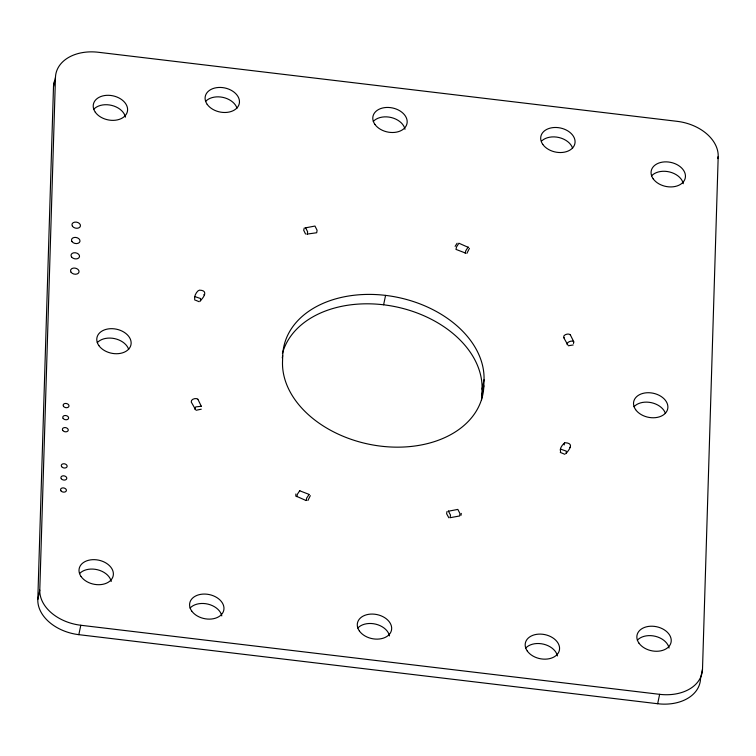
<?xml version="1.0" encoding="UTF-8"?>
<svg xmlns="http://www.w3.org/2000/svg" width="756" height="756" viewBox="0 0 756 756"><rect width="100%" height="100%" fill="white"/><g stroke="black" fill="none" stroke-linecap="round" stroke-linejoin="round"><path stroke-width="1.13" d="M309.043 494.377L299.801 490.814M306.293 500.349L306.671 498.043L309.062 494.566M465.422 253.024L455.972 249.395L456.548 246.891L458.911 243.224L468.172 247.316M53.496 86.827L55.471 77.424A42.412 29.938 11.9 0 1 98.346 52.268L677.178 121.338A42.412 29.938 11.9 0 1 718.2 156.492L702.504 669.173L700.528 678.576A42.412 29.938 11.9 0 1 657.654 703.732L78.822 634.662A42.412 29.938 11.9 0 1 37.8 599.508L53.496 86.827A42.412 29.938 11.9 0 1 54.479 81.043M37.8 599.508L39.785 590.096L55.471 77.424M282.706 355.755L282.517 361.784A101.786 71.848 11.9 0 0 380.967 446.172A101.786 71.848 11.9 0 0 483.849 385.806L484.038 379.777A101.786 71.848 11.9 0 0 385.588 295.388A101.786 71.848 11.9 0 0 282.706 355.755L282.262 357.843M481.506 399.924A101.786 71.848 11.9 0 0 481.874 395.218L482.054 389.179L484.038 379.777M197.836 399.31C196.541 397.561 190.588 398.951 191.259 402.06L195.473 409.459M201.398 406.463L197.836 399.159M570.204 334.776C568.947 333.094 562.927 334.379 563.626 337.526L567.841 344.925M78.822 634.662L80.807 625.259A42.412 29.938 11.9 0 1 39.785 590.096M295.88 493.97L295.794 496.21M310.319 495.652L307.9 500.538M383.604 304.791L385.588 295.388M469.438 248.327L466.877 253.383M481.874 395.218L483.849 385.806M460.999 515.337L461.283 513.409M717.756 158.59L718.2 156.492M657.654 703.732L659.638 694.329A42.412 29.938 11.9 0 0 702.504 669.173M305.32 227.877L314.959 226.053L317.076 230.249L316.707 232.744L306.974 234.114M448.204 511.245L457.834 509.412L459.931 513.504L459.667 515.961L450.056 517.718L450.51 515.101L448.336 511.009M573.435 343.479C575.788 339.255 566.102 341.202 567.189 344.689M199.99 301.077C203.751 297.467 208.75 290.389 199.499 290.143C197.165 290.361 193.829 296.267 194.698 298.847M446.976 511.576L446.607 513.721L448.856 517.803M200.529 300.869L200.529 298.516L194.783 296.569M565.904 453.666C569.608 449.262 574.418 443.271 565.119 442.714C562.955 443.706 559.053 448.856 560.593 451.587M564.486 442.903L564.203 444.944M566.253 453.468L566.253 451.115L560.555 449.111M455.121 246.361L457.106 243.234M297.042 496.522L306.095 500.548M204.507 294.604L203.77 294.774M570.175 447.268L569.693 447.41M201.257 409.194L196.021 410.3M307.286 234.341L307.635 231.742L305.5 227.641M304.281 227.972L303.685 230.211L305.537 234.01M468.162 247.051L465.79 250.718L465.224 253.222M299.811 490.568L297.42 494.216L296.9 496.701M573.209 344.944L568.389 345.766M564.278 337.762L563.626 337.526M80.807 625.259L659.638 694.329M194.547 299.811L199.149 301.71M560.262 452.409L564.874 454.309M201.389 406.255L195.719 406.908L194.821 409.213M570.156 334.502L573.776 341.788M205.594 101.408A17.388 12.276 11.9 0 1 222.925 97.382A17.388 12.276 11.9 0 1 237.006 108.155M282.423 353.534A101.786 71.848 11.9 0 1 391.825 306.019A101.786 71.848 11.9 0 1 482.054 389.179M637.355 640.19A17.388 12.276 11.9 0 1 655.433 636.325A17.388 12.276 11.9 0 1 669.069 648.043M79.512 573.624A17.388 12.276 11.9 0 1 97.59 569.769A17.388 12.276 11.9 0 1 111.217 581.477M93.725 109.28A17.388 12.276 11.9 0 1 111.803 105.424A17.388 12.276 11.9 0 1 125.43 117.133M651.568 175.836A17.388 12.276 11.9 0 1 669.646 171.981A17.388 12.276 11.9 0 1 683.282 183.699M373.294 121.423A17.388 12.276 11.9 0 1 391.372 117.558A17.388 12.276 11.9 0 1 404.999 129.276M634.019 406.69A17.388 12.276 11.9 0 1 651.341 402.664A17.388 12.276 11.9 0 1 665.431 413.438M97.269 342.648A17.388 12.276 11.9 0 1 114.591 338.612A17.388 12.276 11.9 0 1 128.681 349.385M541.882 140.767A17.388 12.276 11.9 0 1 559.138 137.564A17.388 12.276 11.9 0 1 572.613 148.195M190.087 608.041A17.388 12.276 11.9 0 1 208.165 604.176A17.388 12.276 11.9 0 1 221.801 615.894M357.786 628.047A17.388 12.276 11.9 0 1 375.864 624.191A17.388 12.276 11.9 0 1 389.491 635.9M525.685 648.081A17.388 12.276 11.9 0 1 543.772 644.225A17.388 12.276 11.9 0 1 557.399 655.934M638.962 643.148A17.388 12.276 11.9 0 0 668.748 646.701A17.388 12.276 11.9 0 0 654.422 626.374A17.388 12.276 11.9 0 0 638.962 643.148M207.201 104.366A17.388 12.276 11.9 0 0 236.987 107.919A17.388 12.276 11.9 0 0 222.661 87.602A17.388 12.276 11.9 0 0 207.201 104.366M62.748 430.447A2.967 2.098 11.9 0 0 67.832 431.062A2.967 2.098 11.9 0 0 65.385 427.584A2.967 2.098 11.9 0 0 62.748 430.447M81.109 576.582A17.388 12.276 11.9 0 0 110.896 580.135A17.388 12.276 11.9 0 0 96.57 559.818A17.388 12.276 11.9 0 0 81.109 576.582M71.537 256.908A4.309 3.043 11.9 0 0 78.917 257.796A4.309 3.043 11.9 0 0 75.364 252.759A4.309 3.043 11.9 0 0 71.537 256.908M61.633 466.641A2.967 2.098 11.9 0 0 66.726 467.246A2.967 2.098 11.9 0 0 64.279 463.778A2.967 2.098 11.9 0 0 61.633 466.641M542.799 144.415A17.388 12.276 11.9 0 0 572.585 147.968A17.388 12.276 11.9 0 0 558.259 127.641A17.388 12.276 11.9 0 0 542.799 144.415M191.693 610.999A17.388 12.276 11.9 0 0 221.48 614.552A17.388 12.276 11.9 0 0 207.153 594.225A17.388 12.276 11.9 0 0 191.693 610.999M72.472 226.271A4.309 3.043 11.9 0 0 79.852 227.15A4.309 3.043 11.9 0 0 76.309 222.113A4.309 3.043 11.9 0 0 72.472 226.271M63.117 418.389A2.967 2.098 11.9 0 0 68.201 418.994A2.967 2.098 11.9 0 0 65.753 415.526A2.967 2.098 11.9 0 0 63.117 418.389M95.322 112.238A17.388 12.276 11.9 0 0 125.109 115.791A17.388 12.276 11.9 0 0 110.782 95.464A17.388 12.276 11.9 0 0 95.322 112.238M527.291 651.039A17.388 12.276 11.9 0 0 557.077 654.592A17.388 12.276 11.9 0 0 542.751 634.265A17.388 12.276 11.9 0 0 527.291 651.039M653.175 178.803A17.388 12.276 11.9 0 0 682.961 182.357A17.388 12.276 11.9 0 0 668.635 162.03A17.388 12.276 11.9 0 0 653.175 178.803M374.9 124.381A17.388 12.276 11.9 0 0 404.687 127.934A17.388 12.276 11.9 0 0 390.361 107.607A17.388 12.276 11.9 0 0 374.9 124.381M359.393 631.005A17.388 12.276 11.9 0 0 389.179 634.558A17.388 12.276 11.9 0 0 374.853 614.231A17.388 12.276 11.9 0 0 359.393 631.005M635.626 409.648A17.388 12.276 11.9 0 0 665.412 413.201A17.388 12.276 11.9 0 0 651.086 392.884A17.388 12.276 11.9 0 0 635.626 409.648M98.875 345.605A17.388 12.276 11.9 0 0 128.662 349.159A17.388 12.276 11.9 0 0 114.336 328.841A17.388 12.276 11.9 0 0 98.875 345.605M60.896 490.767A2.967 2.098 11.9 0 0 65.98 491.372A2.967 2.098 11.9 0 0 63.542 487.903A2.967 2.098 11.9 0 0 60.896 490.767M61.264 478.699A2.967 2.098 11.9 0 0 66.358 479.313A2.967 2.098 11.9 0 0 63.91 475.836A2.967 2.098 11.9 0 0 61.264 478.699M63.485 406.322A2.967 2.098 11.9 0 0 68.569 406.936A2.967 2.098 11.9 0 0 66.122 403.458A2.967 2.098 11.9 0 0 63.485 406.322M72.009 241.589A4.309 3.043 11.9 0 0 79.389 242.468A4.309 3.043 11.9 0 0 75.836 237.431A4.309 3.043 11.9 0 0 72.009 241.589M71.064 272.236A4.309 3.043 11.9 0 0 78.444 273.114A4.309 3.043 11.9 0 0 74.901 268.078A4.309 3.043 11.9 0 0 71.064 272.236"/></g></svg>
